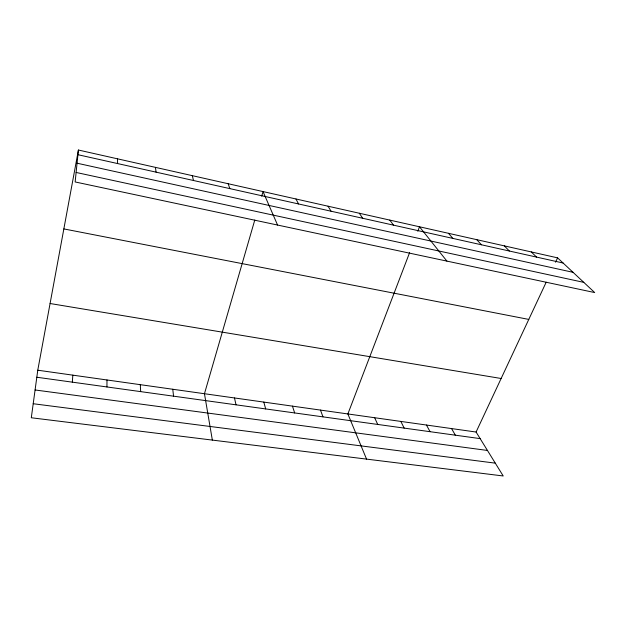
<?xml version="1.0" encoding="UTF-8"?>
<svg xmlns="http://www.w3.org/2000/svg" width="626" height="626" viewBox="0 0 626 626"><rect width="100%" height="100%" fill="white"/><g stroke="black" fill="none" stroke-linecap="round" stroke-linejoin="round"><path stroke-width="0.94" d="M106.944 386.954L106.983 379.974M72.334 382.165L72.819 375.154M78.406 150.029L75.151 181.955L594.7 292.569L557.586 257.857L78.406 150.029L37.771 370.209L31.3 417.761L503.21 475.971L476.081 432.034L37.771 370.209M254.774 220.055L204.459 393.723L212.347 440.094M261.699 196.165L263.03 191.572L277.568 225.055M409.623 252.607L347.868 413.95L366.554 459.116M417.8 231.237L419.506 226.784L446.909 261.105M476.081 432.034L546.185 282.224M555.552 262.208L557.586 257.857M33.209 403.731L495.291 463.146M35.087 389.975L487.451 450.454M36.817 377.243L480.15 438.623M50.08 303.516L501.136 378.495M63.844 228.913L528.782 319.416M76.122 172.455L583.8 282.373M77.061 163.206L573.072 272.333M77.929 154.7L563.11 263.022M531.286 251.934L536.545 257.09M504.353 245.877L509.329 251.018M476.754 239.664L481.449 244.789M448.482 233.302L452.872 238.412M389.795 220.102L393.511 225.157M359.324 213.239L362.673 218.271M328.055 206.204L331.029 211.205M451.542 428.575L455.368 435.187M426.462 425.038L430.054 431.682M295.973 198.982L298.539 203.959M400.836 421.423L404.169 428.098M374.645 417.73L377.713 424.436M320.481 410.085L322.977 416.861M228.161 183.723L229.836 188.614M292.467 406.133L294.658 412.941M263.812 402.095L265.674 408.927M192.307 175.656L193.489 180.499M234.484 397.956L236.01 404.819M155.428 167.361L156.085 172.15M172.768 389.255L173.559 396.18M140.287 384.669L140.67 391.626M117.477 158.816L117.586 163.558"/></g></svg>
